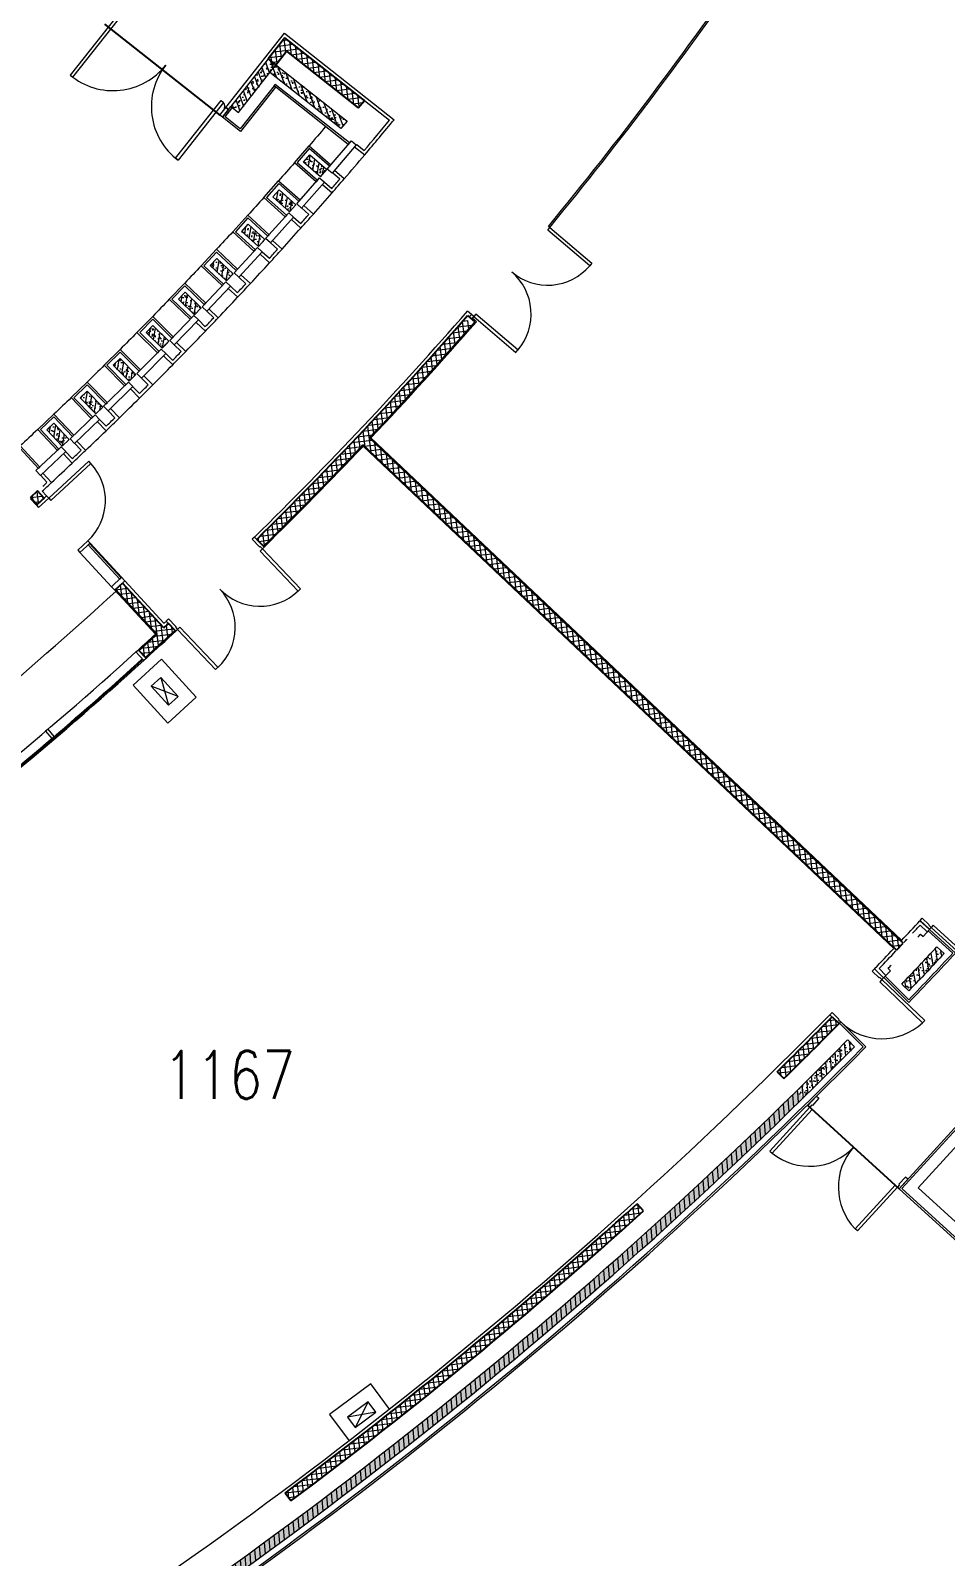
# Model space of a CAD drawing. Header units: inches. Extents: x 13084 to 220150, y 6494 to 167180.
# Drawn here: x 128495 to 142753, y 33093 to 56866 of the extents above; entities that cross this region are included whole.
import ezdxf
from ezdxf.enums import TextEntityAlignment as Align

# ---------------------------------------------------------------- set-up
doc = ezdxf.new("R2010")
doc.units = ezdxf.units.IN
doc.header["$MEASUREMENT"] = 0
for name, color, linetype, lineweight in [('Ground Floor$0$A-G23-M-Stairs-Concrete', 251, 'Continuous', 25), ('Ground Floor$0$A-G250-G-Walls-Low-Level', 8, 'Continuous', 15), ('Ground Floor$0$A-G250-G-Walls-Precast-Concrete', 7, 'Continuous', 15), ('Ground Floor$0$A-G250-M-Walls-Blockwork', 7, 'Continuous', 25), ('Ground Floor$0$A-G250-M-Walls-Concrete', 7, 'Continuous', 20), ('Ground Floor$0$A-G252-H-Internal-Walls', 251, 'Continuous', 9), ('Ground Floor$0$A-G262-H-Precast-Panel', 251, 'Continuous', 5), ('Ground Floor$0$A-G312-M-Metal-Cladding', 251, 'Continuous', 9), ('Ground Floor$0$A-G312-M-Wall-Cladding-Panel', 7, 'Continuous', 9), ('Ground Floor$0$A-G312-M-Wall-Finish-Plaster', 7, 'Continuous', 15), ('Ground Floor$0$A-G321-M-Window', 251, 'Continuous', 9), ('Ground Floor$0$A-G322-M-Door', 251, 'Continuous', 15), ('Ground Floor$0$A-G4-M-Furniture-Built-In', 251, 'Continuous', 9), ('Ground Floor$0$A-G52-M-Cutout', 251, 'Continuous', 13), ('Ground Floor$0$Z-Z001-S-Room-Name-Identification-250', 7, 'Continuous', 15)]:
    doc.layers.add(name, color=color, linetype=linetype, lineweight=lineweight)
doc.styles.add('Ground Floor$0$Tag-RomanS', font='romans.shx', dxfattribs={"width": 0.8})
pattern_1 = [(7, (31615.24, 164129.57), (-9.67338, 78.78335), []), (97, (31615.24, 164129.57), (-78.78335, -9.67338), [])]
pattern_2 = [(50, (31615.24, 164129.57), (182.18467, -15.93909), [19.05, -209.55]), (355, (31615.24, 164129.57), (-35.24283, 191.05664), [15.24, -167.64]), (100.451, (31630.42, 164128.24), (146.9425, 175.11669), [16.19, -178.09]), (46.1842, (31615.24, 164180.37), (271.07904, -42.04233), [28.575, -314.325]), (96.6356, (31637.83, 164176.87), (237.40423, 247.42556), [24.285, -267.135]), (351.184, (31615.24, 164180.37), (237.4046, 247.4251), [22.86, -251.46]), (21, (31640.64, 164167.67), (151.61488, -102.26552), [19.05, -209.55]), (326, (31640.64, 164167.67), (61.80203, 184.18797), [15.24, -167.64]), (71.4514, (31653.27, 164159.15), (213.41649, 81.92286), [16.19, -178.09]), (37.5, (31615.24, 164129.57), (3.088603, 84.55504), [0, -165.608, 0, -170.18, 0, -168.275]), (7.5, (31615.24, 164129.57), (66.819663, 100.180575), [0, -97.028, 0, -161.798, 0, -64.135]), (327.5, (31558.6, 164129.57), (135.590595, -5.728744), [0, -63.5, 0, -198.12, 0, -262.89]), (317.5, (31533.2, 164129.57), (148.12918, 25.42649), [0, -82.55, 0, -131.572, 0, -186.69])]
pattern_3 = [(95, (31615.24, 164129.57), (-79.072954, -6.917987), [])]
pattern_4 = [(110, (31615.24, 164129.57), (-74.5881, -27.14785), [])]
pattern_5 = [(80, (31615.24, 164129.57), (-78.169115, 13.783324), [])]

# ---------------------------------------------------------------- blocks, each defined once
blk = doc.blocks.new('Ground Floor$0$d63')
at = {"layer": 'Ground Floor$0$A-G322-M-Door'}
for points in [[(3585, 265), (3585, -880), (3635, -880), (3635, 265)], [(5725, 265), (5725, -880), (5675, -880), (5675, 265)]]:
    blk.add_lwpolyline(points, close=True, dxfattribs=at)
for centre, radius, start, end in [((3610, 165), 100, 90, 180), ((5700, 165), 100, 0, 90), ((3610, 165), 1045, 268.6292, 0), ((5700, 165), 1045, 180, 271.3708)]:
    blk.add_arc(centre, radius, start, end, dxfattribs=at)
blk = doc.blocks.new('Ground Floor$0$tag-roomname')
at = {"lineweight": 18, "ltscale": 0.01, "style": 'Ground Floor$0$Tag-RomanS', "width": 0.8}
blk.add_attdef('ROOM_NO_2', text='', height=3, dxfattribs=at).set_placement((0, 1.612), align=Align.MIDDLE_CENTER)
at = {"linetype": 'ByBlock', "lineweight": 13, "ltscale": 0.01, "style": 'Ground Floor$0$Tag-RomanS', "width": 0.8, "flags": 1}
for tag, p in [('ROOM_NAME_1', (0, -2.288)), ('AREA', (0, -5.744))]:
    blk.add_attdef(tag, text='', height=2.8, dxfattribs=at).set_placement(p, align=Align.MIDDLE_CENTER)
blk = doc.blocks.new('Ground Floor$0$d2100-200')
at = {"layer": 'Ground Floor$0$A-G322-M-Door'}
for points in [[(38, 200), (38, 1212), (88, 1212), (88, 200)], [(2062, 200), (2062, 1212), (2012, 1212), (2012, 200)], [(50, 150), (38, 150), (38, 200), (0, 200), (0, 0), (50, 0)], [(2050, 150), (2062, 150), (2062, 200), (2100, 200), (2100, 0), (2050, 0)]]:
    blk.add_lwpolyline(points, close=True, dxfattribs=at)
for centre, start, end in [((36, 199), 0.0507, 87.0481), ((2064, 199), 92.9519, 179.9493)]:
    blk.add_arc(centre, 1014, start, end, dxfattribs=at)
blk = doc.blocks.new('Ground Floor$0$d200-1925')
at = {"layer": 'Ground Floor$0$A-G322-M-Door'}
for points in [[(25, 200), (25, 1123), (75, 1123), (75, 200)], [(1874, 200), (1874, 1123), (1825, 1123), (1825, 200)], [(38, 150), (25, 150), (25, 200), (-13, 200), (-13, 0), (38, 0)], [(1862, 150), (1874, 150), (1874, 200), (1912, 200), (1912, 0), (1862, 0)]]:
    blk.add_lwpolyline(points, close=True, dxfattribs=at)
for centre, start, end in [((16, 191), 0.5703, 86.3313), ((1884, 191), 93.6687, 179.4297)]:
    blk.add_arc(centre, 934, start, end, dxfattribs=at)

msp = doc.modelspace()

# ---------------------------------------------------------------- hatches: boundary and pattern name
at = {"layer": 'Ground Floor$0$A-G252-H-Internal-Walls'}
h = msp.add_hatch(dxfattribs=at)
h.set_pattern_fill('ANSI37', color=256, scale=25, angle=322, style=0)
h.set_pattern_definition(pattern_1)
h.paths.add_polyline_path([(132461, 56753), (132201, 56424), (132319, 56331), (132486, 56542), (133602, 55662), (133699, 55778)])
h = msp.add_hatch(dxfattribs=at)
h.set_pattern_fill('ANSI37', color=256, scale=25, angle=322, style=0)
h.set_pattern_definition(pattern_1)
h.paths.add_polyline_path([(141991, 42537), (142094, 42646), (133778, 50516, 0.009503), (135383, 52283), (135269, 52380, -0.018886), (132022, 48939), (132125, 48831, 0.008801), (133675, 50407)])
h = msp.add_hatch(dxfattribs=at)
h.set_pattern_fill('ANSI37', color=256, scale=25, angle=322, style=0)
h.set_pattern_definition(pattern_1)
h.paths.add_polyline_path([(128496, 49590), (128598, 49480), (128708, 49581), (128606, 49692)])
h = msp.add_hatch(dxfattribs=at)
h.set_pattern_fill('ANSI37', color=256, scale=25, angle=322, style=0)
h.set_pattern_definition(pattern_1)
h.paths.add_polyline_path([(130462, 47459, -0.00149), (130186, 47207), (130287, 47096, 0.0025), (130750, 47520), (130647, 47628, -0.000402), (130573, 47560), (129929, 48258), (129818, 48157)])
h = msp.add_hatch(dxfattribs=at)
h.set_pattern_fill('ANSI37', color=256, scale=25, angle=322, style=0)
h.set_pattern_definition(pattern_1)
h.paths.add_polyline_path([(140130, 40644), (140235, 40537, 0.004078), (141094, 41394), (140986, 41498, -0.00407)])
h = msp.add_hatch(dxfattribs=at)
h.set_pattern_fill('ANSI37', color=256, scale=25, angle=322, style=0)
h.set_pattern_definition(pattern_1)
h.paths.add_polyline_path([(138048, 38475), (137948, 38586, -0.023916), (132463, 34078), (132553, 33958, 0.023916)])
at = {"layer": 'Ground Floor$0$A-G262-H-Precast-Panel'}
h = msp.add_hatch(dxfattribs=at)
h.set_pattern_fill('AR-CONC', color=256, style=0)
h.set_pattern_definition(pattern_2)
edge = h.paths.add_edge_path()
edge.add_line((132319, 56331), (132201, 56424))
edge.add_line((132201, 56424), (131618, 55684))
edge.add_line((131618, 55684), (131736, 55592))
edge.add_line((131736, 55592), (132319, 56331))
h = msp.add_hatch(dxfattribs=at)
h.set_pattern_fill('ANSI31', color=256, scale=25, angle=65, style=0)
h.set_pattern_definition(pattern_4)
edge = h.paths.add_edge_path()
edge.add_line((132319, 56331), (132201, 56424))
edge.add_line((132201, 56424), (131618, 55684))
edge.add_line((131618, 55684), (131736, 55592))
edge.add_line((131736, 55592), (132319, 56331))
h = msp.add_hatch(dxfattribs=at)
h.set_pattern_fill('AR-CONC', color=256, style=0)
h.set_pattern_definition(pattern_2)
edge = h.paths.add_edge_path()
edge.add_line((132226, 56213), (132319, 56331))
edge.add_line((132319, 56331), (133429, 55456))
edge.add_line((133429, 55456), (133332, 55341))
edge.add_line((133332, 55341), (132226, 56213))
h = msp.add_hatch(dxfattribs=at)
h.set_pattern_fill('ANSI31', color=256, scale=25, angle=65, style=0)
h.set_pattern_definition(pattern_4)
edge = h.paths.add_edge_path()
edge.add_line((132226, 56213), (132319, 56331))
edge.add_line((132319, 56331), (133429, 55456))
edge.add_line((133429, 55456), (133332, 55341))
edge.add_line((133332, 55341), (132226, 56213))
h = msp.add_hatch(dxfattribs=at)
h.set_pattern_fill('AR-CONC', color=256, style=0)
h.set_pattern_definition(pattern_2)
h.paths.add_polyline_path([(132847, 54928), (132749, 54815), (133013, 54586), (133111, 54699)])
h = msp.add_hatch(dxfattribs=at)
h.set_pattern_fill('ANSI31', color=256, scale=25, angle=35, style=0)
h.set_pattern_definition(pattern_5)
h.paths.add_polyline_path([(132847, 54928), (132749, 54815), (133013, 54586), (133111, 54699)])
h = msp.add_hatch(dxfattribs=at)
h.set_pattern_fill('AR-CONC', color=256, style=0)
h.set_pattern_definition(pattern_2)
h.paths.add_polyline_path([(132371, 54385), (132271, 54273), (132533, 54040), (132632, 54152)])
h = msp.add_hatch(dxfattribs=at)
h.set_pattern_fill('ANSI31', color=256, scale=25, angle=35, style=0)
h.set_pattern_definition(pattern_5)
h.paths.add_polyline_path([(132371, 54385), (132271, 54273), (132533, 54040), (132632, 54152)])
h = msp.add_hatch(dxfattribs=at)
h.set_pattern_fill('AR-CONC', color=256, style=0)
h.set_pattern_definition(pattern_2)
h.paths.add_polyline_path([(131888, 53847), (131787, 53736), (132046, 53500), (132147, 53611)])
h = msp.add_hatch(dxfattribs=at)
h.set_pattern_fill('ANSI31', color=256, scale=25, angle=35, style=0)
h.set_pattern_definition(pattern_5)
h.paths.add_polyline_path([(131888, 53847), (131787, 53736), (132046, 53500), (132147, 53611)])
h = msp.add_hatch(dxfattribs=at)
h.set_pattern_fill('AR-CONC', color=256, style=0)
h.set_pattern_definition(pattern_2)
h.paths.add_polyline_path([(131655, 53076), (131399, 53315), (131296, 53206), (131552, 52967)])
h = msp.add_hatch(dxfattribs=at)
h.set_pattern_fill('ANSI31', color=256, scale=25, angle=35, style=0)
h.set_pattern_definition(pattern_5)
h.paths.add_polyline_path([(131399, 53315), (131296, 53206), (131552, 52967), (131655, 53076)])
h = msp.add_hatch(dxfattribs=at)
h.set_pattern_fill('AR-CONC', color=256, style=0)
h.set_pattern_definition(pattern_2)
h.paths.add_polyline_path([(130903, 52789), (130799, 52681), (131052, 52439), (131156, 52547)])
h = msp.add_hatch(dxfattribs=at)
h.set_pattern_fill('ANSI31', color=256, scale=25, angle=35, style=0)
h.set_pattern_definition(pattern_5)
h.paths.add_polyline_path([(130903, 52789), (130799, 52681), (131052, 52439), (131156, 52547)])
h = msp.add_hatch(dxfattribs=at)
h.set_pattern_fill('AR-CONC', color=256, style=0)
h.set_pattern_definition(pattern_2)
h.paths.add_polyline_path([(130401, 52270), (130296, 52163), (130546, 51918), (130651, 52025)])
h = msp.add_hatch(dxfattribs=at)
h.set_pattern_fill('ANSI31', color=256, scale=25, angle=35, style=0)
h.set_pattern_definition(pattern_5)
h.paths.add_polyline_path([(130401, 52270), (130296, 52163), (130546, 51918), (130651, 52025)])
h = msp.add_hatch(dxfattribs=at)
h.set_pattern_fill('AR-CONC', color=256, style=0)
h.set_pattern_definition(pattern_2)
h.paths.add_polyline_path([(129892, 51756), (129786, 51651), (130033, 51402), (130139, 51508)])
h = msp.add_hatch(dxfattribs=at)
h.set_pattern_fill('ANSI31', color=256, scale=25, angle=35, style=0)
h.set_pattern_definition(pattern_5)
h.paths.add_polyline_path([(129892, 51756), (129786, 51651), (130033, 51402), (130139, 51508)])
h = msp.add_hatch(dxfattribs=at)
h.set_pattern_fill('AR-CONC', color=256, style=0)
h.set_pattern_definition(pattern_2)
h.paths.add_polyline_path([(129622, 50998), (129378, 51249), (129270, 51145), (129514, 50893)])
h = msp.add_hatch(dxfattribs=at)
h.set_pattern_fill('ANSI31', color=256, scale=25, angle=35, style=0)
h.set_pattern_definition(pattern_5)
h.paths.add_polyline_path([(129378, 51249), (129270, 51145), (129514, 50893), (129622, 50998)])
h = msp.add_hatch(dxfattribs=at)
h.set_pattern_fill('AR-CONC', color=256, style=0)
h.set_pattern_definition(pattern_2)
h.paths.add_polyline_path([(128857, 50748), (128748, 50645), (128989, 50391), (129098, 50494)])
h = msp.add_hatch(dxfattribs=at)
h.set_pattern_fill('ANSI31', color=256, scale=25, angle=35, style=0)
h.set_pattern_definition(pattern_5)
h.paths.add_polyline_path([(128857, 50748), (128748, 50645), (128989, 50391), (129098, 50494)])
h = msp.add_hatch(dxfattribs=at)
h.set_pattern_fill('ANSI31', color=256, scale=25, angle=55, style=0)
h.set_pattern_definition([(100, (31615.24, 164129.57), (-78.169115, -13.783324), [])])
edge = h.paths.add_edge_path()
edge.add_line((142621, 42590), (142733, 42486))
edge.add_arc((99399, 82961), 59297, 316.17829, 316.9539, ccw=False)
edge.add_line((142181, 41903), (142072, 42011))
edge.add_arc((99287, 83065), 59297, 316.18281, 316.9527)
h = msp.add_hatch(dxfattribs=at)
h.set_pattern_fill('AR-CONC', color=256, style=0)
h.set_pattern_definition(pattern_2)
edge = h.paths.add_edge_path()
edge.add_line((142620, 42590), (142732, 42485))
edge.add_arc((99398, 82960), 59297, 316.17829, 316.9539, ccw=False)
edge.add_line((142180, 41903), (142071, 42010))
edge.add_arc((99286, 83065), 59297, 316.18281, 316.9527)
h = msp.add_hatch(dxfattribs=at)
h.set_pattern_fill('ANSI31', color=256, scale=25, angle=50, style=0)
h.set_pattern_definition(pattern_3)
h.paths.add_polyline_path([(140432, 40344), (140534, 40235, 0.00378), (141336, 41033), (141229, 41139, -0.003767)])
h = msp.add_hatch(dxfattribs=at)
h.set_pattern_fill('AR-CONC', color=256, style=0)
h.set_pattern_definition(pattern_2)
h.paths.add_polyline_path([(141336, 41033), (141229, 41139, -0.003767), (140432, 40344), (140534, 40235, 0.00378)])
h = msp.add_hatch(dxfattribs=at)
h.set_pattern_fill('AR-CONC', color=256, style=0)
h.set_pattern_definition(pattern_2)
h.paths.add_polyline_path([(140539, 40239), (140431, 40343, -0.026362), (134533, 35134), (134627, 35017, 0.026376)])
h = msp.add_hatch(dxfattribs=at)
h.set_pattern_fill('ANSI31', color=256, scale=25, angle=50, style=0)
h.set_pattern_definition(pattern_3)
h.paths.add_polyline_path([(140539, 40239), (140431, 40343, -0.026362), (134533, 35134), (134627, 35017, 0.026376)])
h = msp.add_hatch(dxfattribs=at)
h.set_pattern_fill('AR-CONC', color=256, style=0)
h.set_pattern_definition(pattern_2)
h.paths.add_polyline_path([(134627, 35017), (134533, 35134, -0.031347), (126856, 29790), (126934, 29662, 0.031348)])
h = msp.add_hatch(dxfattribs=at)
h.set_pattern_fill('ANSI31', color=256, scale=25, angle=50, style=0)
h.set_pattern_definition(pattern_3)
h.paths.add_polyline_path([(134627, 35017), (134533, 35134, -0.031347), (126856, 29790), (126934, 29662, 0.031348)])

# ---------------------------------------------------------------- linework, layer by layer
at = {"layer": 'Ground Floor$0$A-G23-M-Stairs-Concrete'}
for p, q in [((129648, 56965, 0), (131447, 55547)), ((142032, 38821), (140601, 40125))]:
    msp.add_line(p, q, dxfattribs=at)
at = {"layer": 'Ground Floor$0$A-G250-G-Walls-Low-Level', "elevation": 0}
for points in [[(133094, 55370, -0.001674), (132837, 55069, -0.001562)], [(132608, 54805, -0.001573), (132362, 54526)], [(132130, 54265, -0.001573), (131881, 53988)], [(131646, 53730, -0.001573), (131394, 53457)], [(131155, 53201, -0.001474), (130900, 52931)], [(130658, 52678, -0.001573), (130399, 52411)], [(130154, 52161, -0.001573), (129893, 51898)], [(129645, 51651, -0.001573), (129380, 51390)], [(129129, 51147, -0.00157), (128861, 50889)], [(128607, 50649, -0.00157), (128335, 50395)], [(121191, 40228, 0.045258), (130260, 47051)]]:
    msp.add_lwpolyline(points, format="xyb", dxfattribs=at)
at = {"layer": 'Ground Floor$0$A-G250-G-Walls-Low-Level'}
for radius, start, end in [(59800, 319.2004, 319.67042), (59800, 318.5004, 318.92255), (59800, 317.8004, 318.22255), (59800, 317.1004, 317.52255), (59800, 316.4004, 316.82255), (59800, 315.7004, 316.12255), (59800, 315.0004, 315.42255), (59800, 314.3004, 314.72255), (59800, 313.6004, 314.02255), (59800, 312.9004, 313.32255), (62635, 301.77443, 312.13892)]:
    msp.add_arc((88115, 93630, 0), radius, start, end, dxfattribs=at)
at = {"layer": 'Ground Floor$0$A-G250-G-Walls-Precast-Concrete'}
for p, q in [((133013, 54586, 0), (133111, 54699, 0)), ((132533, 54040, 0), (132632, 54152, 0)), ((132046, 53500, 0), (132147, 53611, 0)), ((131552, 52967, 0), (131655, 53076, 0)), ((131052, 52439, 0), (131156, 52547, 0)), ((130651, 52025, 0), (130546, 51918, 0)), ((130033, 51402, 0), (130139, 51508, 0)), ((129514, 50893, 0), (129622, 50998, 0)), ((128989, 50391, 0), (129098, 50494, 0)), ((141229, 41139), (141336, 41033))]:
    msp.add_line(p, q, dxfattribs=at)
msp.add_lwpolyline([(132319, 56331), (132201, 56424), (131616, 55681), (131734, 55589), (132319, 56331)], dxfattribs=at)
at = {"layer": 'Ground Floor$0$A-G250-G-Walls-Precast-Concrete', "elevation": 0}
for points in [[(132226, 56213), (132319, 56331), (133429, 55456), (133332, 55341), (132226, 56213)], [(133013, 54586), (132749, 54815), (132847, 54928), (133111, 54699)], [(132533, 54040), (132271, 54273), (132371, 54385), (132632, 54152)], [(132046, 53500), (131787, 53736), (131888, 53847), (132147, 53611)], [(131552, 52967), (131296, 53206), (131399, 53315), (131655, 53076)], [(131052, 52439), (130799, 52681), (130903, 52789), (131156, 52547)], [(130546, 51918), (130296, 52163), (130401, 52270), (130651, 52025)], [(130033, 51402), (129786, 51651), (129892, 51756), (130139, 51508)], [(129514, 50893), (129270, 51145), (129378, 51249), (129622, 50998)], [(128989, 50391), (128748, 50645), (128857, 50748), (129098, 50494)]]:
    msp.add_lwpolyline(points, dxfattribs=at)
at = {"layer": 'Ground Floor$0$A-G250-G-Walls-Precast-Concrete'}
msp.add_lwpolyline([(142620, 42590), (142732, 42485, -0.003384), (142180, 41903), (142071, 42010, 0.003359), (142619, 42589)], format="xyb", dxfattribs=at)
for centre, radius, start, end in [((88115, 93630), 74675, 301.25064, 315.33792), ((88116, 93629), 74824, 301.25104, 315.33802)]:
    msp.add_arc(centre, radius, start, end, dxfattribs=at)
at = {"layer": 'Ground Floor$0$A-G250-M-Walls-Blockwork'}
for p, q in [((132461, 56753), (132201, 56424)), ((133699, 55778, 0), (132461, 56753, 0)), ((132201, 56424), (132319, 56331)), ((132319, 56331), (132486, 56542)), ((132486, 56542, 0), (133602, 55662, 0)), ((133602, 55662, 0), (133699, 55778, 0)), ((135422, 52327, 0), (135308, 52424, 0)), ((141992, 42538), (133676, 50409, 0)), ((142095, 42647), (133779, 50518)), ((128606, 49692, 0), (128496, 49590, 0)), ((128708, 49581, 0), (128606, 49692, 0)), ((128598, 49480, 0), (128496, 49590, 0)), ((128708, 49581, 0), (128598, 49480, 0)), ((132125, 48830, 0), (132021, 48938, 0)), ((129818, 48157, 0), (129929, 48258, 0)), ((130462, 47459, 0), (129818, 48157, 0)), ((130573, 47560, 0), (129929, 48258, 0)), ((130749, 47519, 0), (130646, 47628, 0)), ((130186, 47207, 0), (130287, 47096, 0)), ((141991, 42537), (142094, 42646)), ((140986, 41498), (141094, 41394)), ((140130, 40644), (140235, 40537)), ((138048, 38475), (137948, 38586)), ((132553, 33958), (132463, 34078))]:
    msp.add_line(p, q, dxfattribs=at)
for centre, radius, start, end in [((88096, 93648, 0), 62676, 314.49293, 318.87381), ((88115, 93630), 62800, 316.64679, 318.87666), ((88075, 93670, 0), 62857, 314.49065, 316.50864), ((88961, 92726, 0), 61412, 312.6541, 312.74714), ((88115, 93630, 0), 62650, 312.18466, 312.52621), ((88251, 93483, 0), 62600, 312.18242, 312.75618), ((88115, 93630), 74250, 314.47023, 315.40308), ((88115, 93630), 74400, 314.47023, 315.40476), ((88115, 93630), 74250, 306.6751, 312.15525), ((88115, 93630), 74400, 306.6751, 312.15525)]:
    msp.add_arc(centre, radius, start, end, dxfattribs=at)
at = {"layer": 'Ground Floor$0$A-G250-M-Walls-Concrete'}
for p, q in [((142329, 38835), (143854, 40509, 0)), ((143079, 38151), (142329, 38835))]:
    msp.add_line(p, q, dxfattribs=at)
at = {"layer": 'Ground Floor$0$A-G312-M-Metal-Cladding'}
for p, q in [((132290, 56003), (131764, 55336)), ((132314, 55985), (131769, 55293)), ((132314, 55985), (132290, 56003)), ((131486, 55516), (131616, 55681)), ((131528, 55521), (131640, 55663)), ((131616, 55681), (131640, 55663)), ((131769, 55293), (131486, 55516)), ((131764, 55336), (131528, 55521))]:
    msp.add_line(p, q, dxfattribs=at)
at = {"layer": 'Ground Floor$0$A-G312-M-Wall-Cladding-Panel'}
for p, q in [((132290, 56003), (132309, 56027)), ((133447, 55091), (132290, 56003)), ((133467, 55114), (132309, 56027)), ((132840, 55027, 0), (132650, 54808, 0)), ((133157, 54752, 0), (132840, 55027, 0)), ((133467, 55114), (133447, 55091)), ((132650, 54808, 0), (132967, 54533, 0)), ((133177, 54775, 0), (133157, 54752, 0)), ((132365, 54484, 0), (132172, 54267, 0)), ((132679, 54205, 0), (132365, 54484, 0)), ((132967, 54533, 0), (132947, 54510, 0)), ((132172, 54267, 0), (132486, 53988, 0)), ((132699, 54227, 0), (132679, 54205, 0)), ((132486, 53988, 0), (132466, 53965, 0)), ((131883, 53946, 0), (131688, 53732, 0)), ((131688, 53732, 0), (131999, 53449, 0)), ((132194, 53663, 0), (131883, 53946, 0)), ((132214, 53685, 0), (132194, 53663, 0)), ((131395, 53414, 0), (131197, 53202, 0)), ((131702, 53128, 0), (131395, 53414, 0)), ((131999, 53449, 0), (131978, 53427, 0)), ((131197, 53202, 0), (131504, 52916, 0)), ((131723, 53150, 0), (131702, 53128, 0)), ((130901, 52888, 0), (130700, 52679, 0)), ((131204, 52598, 0), (130901, 52888, 0)), ((131504, 52916, 0), (131484, 52894, 0)), ((130700, 52679, 0), (131004, 52389, 0)), ((131225, 52620, 0), (131204, 52598, 0)), ((130400, 52369, 0), (130197, 52162, 0)), ((130700, 52075, 0), (130400, 52369, 0)), ((131004, 52389, 0), (130983, 52367, 0)), ((130197, 52162, 0), (130497, 51868, 0)), ((130721, 52096, 0), (130700, 52075, 0)), ((129893, 51855, 0), (129687, 51651, 0)), ((130189, 51558, 0), (129893, 51855, 0)), ((130497, 51868, 0), (130476, 51846, 0)), ((129687, 51651, 0), (129983, 51353, 0)), ((129983, 51353, 0), (129962, 51332, 0)), ((130210, 51579, 0), (130189, 51558, 0)), ((129379, 51348, 0), (129171, 51146, 0)), ((129171, 51146, 0), (129464, 50845, 0)), ((129672, 51047, 0), (129379, 51348, 0)), ((129693, 51068, 0), (129672, 51047, 0)), ((128859, 50847, 0), (128649, 50648, 0)), ((128649, 50648, 0), (128938, 50343, 0)), ((129148, 50542, 0), (128859, 50847, 0)), ((129464, 50845, 0), (129442, 50824, 0)), ((129170, 50563, 0), (129148, 50542, 0)), ((128938, 50343, 0), (128916, 50322, 0)), ((141100, 41399, 0), (141121, 41421, 0)), ((141470, 41034), (141100, 41399, 0)), ((141121, 41421, 0), (141513, 41034)), ((142032, 38821), (143817, 40780)), ((143819, 40737), (142074, 38823)), ((143067, 37878), (142032, 38821)), ((142074, 38823), (143065, 37920))]:
    msp.add_line(p, q, dxfattribs=at)
at = {"layer": 'Ground Floor$0$A-G312-M-Wall-Cladding-Panel', "elevation": 0}
for points in [[(132947, 54510), (132608, 54805), (132837, 55069), (133177, 54775)], [(132466, 53965), (132130, 54265), (132362, 54526), (132699, 54227)], [(131978, 53427), (131646, 53730), (131881, 53988), (132214, 53685)], [(131484, 52894), (131155, 53201), (131394, 53457), (131723, 53150)], [(130983, 52367), (130658, 52678), (130900, 52931), (131225, 52620)], [(130476, 51846), (130154, 52161), (130399, 52411), (130721, 52096)], [(129962, 51332), (129645, 51651), (129893, 51898), (130210, 51579)], [(129442, 50824), (129129, 51147), (129380, 51390), (129693, 51068)], [(128916, 50322), (128607, 50649), (128861, 50889), (129170, 50563)]]:
    msp.add_lwpolyline(points, dxfattribs=at)
msp.add_lwpolyline([(128335, 50395), (128641, 50065), (128619, 50044), (128334, 50352, -0.051574), (118626, 43037), (119326, 41894), (119599, 42062), (119614, 42036), (119316, 41853), (118584, 43048, 0.05183), (128335, 50395)], format="xyb", dxfattribs=at)
at = {"layer": 'Ground Floor$0$A-G312-M-Wall-Cladding-Panel'}
msp.add_lwpolyline([(141791, 42111), (141812, 42132), (142182, 41767, 0.004194), (142867, 42491), (142484, 42841), (142504, 42863), (142910, 42493, -0.004449), (142183, 41725), (141791, 42111)], format="xyb", dxfattribs=at)
for radius, start, end in [(74978, 301.15724, 315.42962), (74948, 301.18004, 315.40671)]:
    msp.add_arc((88100, 93652), radius, start, end, dxfattribs=at)
at = {"layer": 'Ground Floor$0$A-G312-M-Wall-Finish-Plaster'}
for p, q in [((131540, 55665, 0), (132453, 56823, 0)), ((132453, 56823, 0), (134162, 55476, 0)), ((131579, 55634, 0), (131540, 55665, 0)), ((133698, 55778, 0), (134091, 55468, 0)), ((133546, 55052), (133703, 54928)), ((133572, 55083), (133578, 55090)), ((133578, 55090), (133696, 54997, 0)), ((133384, 54555, 0), (133233, 54686, 0)), ((133043, 54467, 0), (133194, 54336, 0)), ((133075, 54505, 0), (133189, 54407, 0)), ((133313, 54550, 0), (133200, 54649, 0)), ((132833, 54001, 0), (132720, 54101, 0)), ((132903, 54005, 0), (132754, 54138, 0)), ((132561, 53921, 0), (132710, 53788, 0)), ((132594, 53959, 0), (132706, 53859, 0)), ((132345, 53458, 0), (132234, 53559, 0)), ((132416, 53461, 0), (132268, 53596, 0)), ((132072, 53381, 0), (132220, 53247, 0)), ((132106, 53418, 0), (132217, 53317, 0)), ((131851, 52920, 0), (131741, 53023, 0)), ((131922, 52923, 0), (131775, 53059, 0)), ((131577, 52847, 0), (131724, 52711, 0)), ((131612, 52884, 0), (131721, 52781, 0)), ((131076, 52319, 0), (131221, 52181, 0)), ((131111, 52356, 0), (131219, 52252, 0)), ((131350, 52389, 0), (131242, 52493, 0)), ((131421, 52391, 0), (131276, 52529, 0)), ((135365, 52442, 0), (135303, 52494, 0)), ((135365, 52442, 0), (135332, 52404, 0)), ((135380, 52383, 0), (135370, 52371, 0)), ((135443, 52329, 0), (135380, 52383, 0)), ((130563, 51936, 0), (130633, 52007, 0)), ((130603, 51833, 0), (130710, 51728, 0)), ((130843, 51864, 0), (130736, 51969, 0)), ((130914, 51865, 0), (130771, 52005, 0)), ((130568, 51798, 0), (130711, 51658, 0)), ((130330, 51345, 0), (130224, 51451, 0)), ((130401, 51345, 0), (130259, 51487, 0)), ((130054, 51282, 0), (130195, 51140, 0)), ((130089, 51317, 0), (130195, 51211, 0)), ((129810, 50832, 0), (129705, 50940, 0)), ((129881, 50831, 0), (129741, 50975, 0)), ((129533, 50773, 0), (129673, 50629, 0)), ((129569, 50808, 0), (129674, 50700, 0)), ((129284, 50326, 0), (129181, 50435, 0)), ((129355, 50324, 0), (129217, 50470, 0)), ((142069, 42692), (133801, 50518)), ((129007, 50270, 0), (129144, 50125, 0)), ((129043, 50305, 0), (129146, 50196, 0)), ((141946, 42562), (133677, 50388, 0)), ((128745, 49615, 0), (128677, 49689, 0)), ((128587, 49469, 0), (128495, 49569, 0)), ((128587, 49469, 0), (128598, 49480, 0)), ((128708, 49581, 0), (128745, 49615, 0)), ((132021, 48938, 0), (131987, 48975, 0)), ((132125, 48830, 0), (132135, 48819, 0)), ((129929, 48258, 0), (129965, 48292, 0)), ((129965, 48292, 0), (130575, 47631, 0)), ((129807, 48146, 0), (129818, 48157, 0)), ((130441, 47459, 0), (129807, 48146, 0)), ((130646, 47628, 0), (130611, 47664, 0)), ((130760, 47508, 0), (130749, 47519, 0)), ((130186, 47207, 0), (130176, 47218, 0)), ((130287, 47096, 0), (130297, 47085, 0)), ((142356, 42998), (142504, 42863)), ((142356, 42998), (142504, 42863)), ((142359, 42928), (142470, 42826)), ((142504, 42863), (142403, 42752)), ((142365, 42787), (142403, 42752)), ((141789, 42109), (141647, 42249)), ((141826, 42146), (141719, 42252)), ((141789, 42109), (141897, 42218)), ((141791, 42111), (141795, 42115)), ((141897, 42218), (141860, 42254))]:
    msp.add_line(p, q, dxfattribs=at)
at = {"layer": 'Ground Floor$0$A-G312-M-Wall-Finish-Plaster', "elevation": 0}
for points in [[(128752, 49827), (128650, 49937)], [(128823, 49824), (128687, 49971)]]:
    msp.add_lwpolyline(points, dxfattribs=at)
at = {"layer": 'Ground Floor$0$A-G312-M-Wall-Finish-Plaster'}
for centre, radius, start, end in [((88115, 93630, 0), 59750, 319.71665, 320.30633), ((88115, 93630, 0), 59800, 319.67042, 320.35546), ((88115, 93630, 0), 59750, 318.97038, 319.15258), ((88115, 93630, 0), 59800, 318.92255, 319.2004), ((88115, 93630, 0), 59750, 318.27038, 318.45258), ((88115, 93630, 0), 59800, 318.22255, 318.5004), ((88115, 93630, 0), 59750, 317.57038, 317.75258), ((88115, 93630, 0), 59800, 317.52255, 317.8004), ((88115, 93630, 0), 59750, 316.87038, 317.05258), ((88115, 93630, 0), 59800, 316.82255, 317.1004), ((88115, 93630, 0), 59750, 316.17038, 316.35258), ((88115, 93630, 0), 59800, 316.12255, 316.4004), ((88097, 93647, 0), 62626, 314.49363, 318.919), ((88115, 93630), 62815, 316.66046, 318.89051), ((88115, 93630, 0), 59750, 315.47038, 315.65258), ((88115, 93630, 0), 59800, 315.42255, 315.7004), ((88115, 93630, 0), 59750, 314.77038, 314.95258), ((88115, 93630, 0), 59800, 314.72255, 315.0004), ((88115, 93630, 0), 59800, 314.02255, 314.3004), ((88115, 93630, 0), 59750, 314.07038, 314.25258), ((88115, 93630, 0), 59800, 313.32255, 313.6004), ((88115, 93630, 0), 59750, 313.37038, 313.55258), ((88075, 93670, 0), 62872, 314.49044, 316.49497), ((55060, 129376, 0), 108488, 312.73262, 312.83746), ((88120, 93623, 0), 59742, 312.76641, 312.85367), ((89812, 91819, 0), 60119, 312.69113, 312.73778), ((88115, 93630, 0), 62635, 312.18466, 312.51245), ((88251, 93483, 0), 62615, 312.18242, 312.75638), ((99074, 83310), 59147, 316.62661, 317.03464), ((99074, 83310), 59197, 316.81907, 316.98672), ((100955, 81417), 56480, 316.0966, 316.5301), ((99074, 83310), 59197, 316.62661, 316.69895), ((99074, 83310), 59297, 316.8294, 316.89111), ((100955, 81417), 56530, 316.1466, 316.5301), ((100955, 81417), 56630, 316.2464, 316.3178), ((88115, 93630), 74200, 301.73165, 315.40252)]:
    msp.add_arc(centre, radius, start, end, dxfattribs=at)
at = {"layer": 'Ground Floor$0$A-G321-M-Window'}
msp.add_line((136586, 53798, 0), (136567, 53814, 0), dxfattribs=at)
at = {"layer": 'Ground Floor$0$A-G321-M-Window', "elevation": 0}
for points in [[(131540, 55665), (131579, 55634), (131486, 55516), (131447, 55547)], [(135403, 52409), (135365, 52442), (135332, 52404), (135370, 52371)], [(129907, 48340), (129416, 48873), (129394, 48853), (129885, 48320)]]:
    msp.add_lwpolyline(points, close=True, dxfattribs=at)
at = {"layer": 'Ground Floor$0$A-G321-M-Window'}
msp.add_lwpolyline([(133119, 54708), (133496, 55148), (133572, 55083), (133195, 54643), (133119, 54708)], dxfattribs=at)
at = {"layer": 'Ground Floor$0$A-G321-M-Window', "elevation": 0}
for points in [[(133001, 54572), (133075, 54505), (132720, 54100), (132645, 54166), (133001, 54572)], [(132521, 54026), (132595, 53959), (132234, 53558), (132159, 53625), (132521, 54026)], [(131667, 53090), (131741, 53022), (132107, 53419), (132033, 53487), (131667, 53090)], [(131540, 52953), (131612, 52884), (131241, 52492), (131169, 52561), (131540, 52953)], [(131039, 52426), (131111, 52356), (130736, 51968), (130664, 52038), (131039, 52426)], [(130604, 51834), (130223, 51451), (130152, 51521), (130533, 51904), (130604, 51834)], [(130090, 51318), (129705, 50939), (129635, 51011), (130020, 51389), (130090, 51318)], [(129570, 50808), (129180, 50434), (129111, 50507), (129501, 50880), (129570, 50808)], [(129044, 50305), (128650, 49936), (128581, 50009), (128975, 50378), (129044, 50305)], [(130139, 47184), (130176, 47218), (130297, 47085), (130260, 47051), (130139, 47184)], [(128865, 45868), (128769, 45981), (128731, 45949), (128827, 45836), (128865, 45868)], [(128838, 45845), (128839, 45845), (128847, 45836), (128847, 45835)], [(128864, 45849), (128862, 45849), (128855, 45858), (128855, 45859)]]:
    msp.add_lwpolyline(points, dxfattribs=at)
at = {"layer": 'Ground Floor$0$A-G321-M-Window'}
for centre, radius, start, end in [((88115, 93630, 0), 62712, 320.58787, 325.33983), ((88115, 93630, 0), 62738, 320.58747, 325.33915), ((88135, 93605, 0), 62751, 310.45146, 312.14026), ((88135, 93605, 0), 62765, 301.81559, 312.14039), ((88135, 93605, 0), 62751, 306.96186, 310.43134)]:
    msp.add_arc(centre, radius, start, end, dxfattribs=at)
at = {"layer": 'Ground Floor$0$A-G322-M-Door'}
for p, q in [((129914, 48347, 0), (129423, 48880, 0)), ((129757, 48201, 0), (129266, 48734, 0))]:
    msp.add_line(p, q, dxfattribs=at)
at = {"layer": 'Ground Floor$0$A-G322-M-Door', "ltscale": 0.02, "elevation": 0}
for points in [[(137242, 53239), (137210, 53201), (136555, 53758), (136587, 53797)], [(136059, 51851), (136091, 51889), (135436, 52447), (135403, 52409)], [(132701, 48168), (132665, 48133), (132072, 48757), (132108, 48792)], [(131380, 46910), (131417, 46945), (130824, 47568), (130787, 47534)]]:
    msp.add_lwpolyline(points, close=True, dxfattribs=at)
at = {"layer": 'Ground Floor$0$A-G322-M-Door', "elevation": 0}
for points in [[(129438, 50118), (129404, 50155), (128779, 49579), (128813, 49542)], [(128745, 49615), (128587, 49469), (128621, 49433), (128779, 49579)], [(129389, 48917), (129232, 48771), (129266, 48734), (129423, 48880)], [(129915, 48347), (129757, 48201), (129807, 48146), (129965, 48292)], [(130762, 47579), (130753, 47571), (130787, 47534), (130760, 47508), (130611, 47664), (130648, 47698)], [(141719, 42108), (141727, 42117), (141763, 42082), (141789, 42109), (141647, 42249), (141613, 42213)], [(142395, 41406), (142430, 41442), (141763, 42082), (141728, 42045)], [(141093, 41464), (141085, 41455), (141121, 41421), (141094, 41394), (140950, 41532), (140985, 41568)]]:
    msp.add_lwpolyline(points, close=True, dxfattribs=at)
at = {"layer": 'Ground Floor$0$A-G322-M-Door', "extrusion": (-6.98853e-09, 5.84944e-09, 1), "elevation": 0}
msp.add_lwpolyline([(132064, 48820), (132073, 48829), (132108, 48792), (132135, 48819), (131987, 48975), (131951, 48940)], close=True, dxfattribs=at)
at = {"layer": 'Ground Floor$0$A-G322-M-Door', "ltscale": 0.02}
for centre, start, end in [((136553, 53760, 0), 229.5556, 319.6073), ((135435, 52448, 0), 319.5096, 49.5613), ((130823, 47569, 0), 313.5457, 43.5974), ((132071, 48758, 0), 223.5918, 313.6435)]:
    msp.add_arc(centre, 862, start, end, dxfattribs=at)
at = {"layer": 'Ground Floor$0$A-G322-M-Door'}
for centre, radius, start, end in [((128813, 49542, 0), 850, 312.6857, 42.6856), ((141766, 42085, 0), 926, 225.8552, 312.8523)]:
    msp.add_arc(centre, radius, start, end, dxfattribs=at)
at = {"layer": 'Ground Floor$0$A-G4-M-Furniture-Built-In'}
msp.add_arc((88120, 93632, 0), 61724, 301.7735, 312.505, dxfattribs=at)
at = {"layer": 'Ground Floor$0$A-G52-M-Cutout'}
for p, q in [((130795, 46491), (130377, 46652)), ((130525, 46787), (130648, 46356)), ((133756, 35501), (133554, 35102)), ((133875, 35341), (133435, 35263))]:
    msp.add_line(p, q, dxfattribs=at)
msp.add_lwpolyline([(131078, 46478), (130537, 47070), (130095, 46665), (130635, 46074)], close=True, dxfattribs=at)
for points in [[(130795, 46491), (130525, 46787), (130377, 46652), (130648, 46356), (130795, 46491)], [(134089, 35388), (133797, 35781), (133155, 35304), (133459, 34896)], [(133756, 35501), (133435, 35263), (133554, 35102), (133875, 35341), (133756, 35501)]]:
    msp.add_lwpolyline(points, dxfattribs=at)

# ---------------------------------------------------------------- block references
for name, p, rotation in [('Ground Floor$0$d63', (126846, 59080, 0), 321.7364746040518), ('Ground Floor$0$d2100-200', (143773, 44549, 0), 227.5883386285432)]:
    msp.add_blockref(name, p, dxfattribs=dict(rotation=rotation))
at = {"layer": 'Ground Floor$0$A-G322-M-Door', "rotation": 137.6614248087155}
msp.add_blockref('Ground Floor$0$d200-1925', (142158, 38977, 0), dxfattribs=at)
at = {"layer": 'Ground Floor$0$Z-Z001-S-Room-Name-Identification-250'}
ref = msp.add_blockref('Ground Floor$0$tag-roomname', (131591, 40192), dxfattribs=dict(at, xscale=250, yscale=250, zscale=250))
ref.add_attrib('ROOM_NO_2', '1167', dxfattribs={"layer": '0', "lineweight": 18, "ltscale": 0.01, "height": 750, "style": 'Ground Floor$0$Tag-RomanS', "width": 0.8}).set_placement((131591, 40595), align=Align.MIDDLE_CENTER)

doc.saveas('drawing.dxf')
